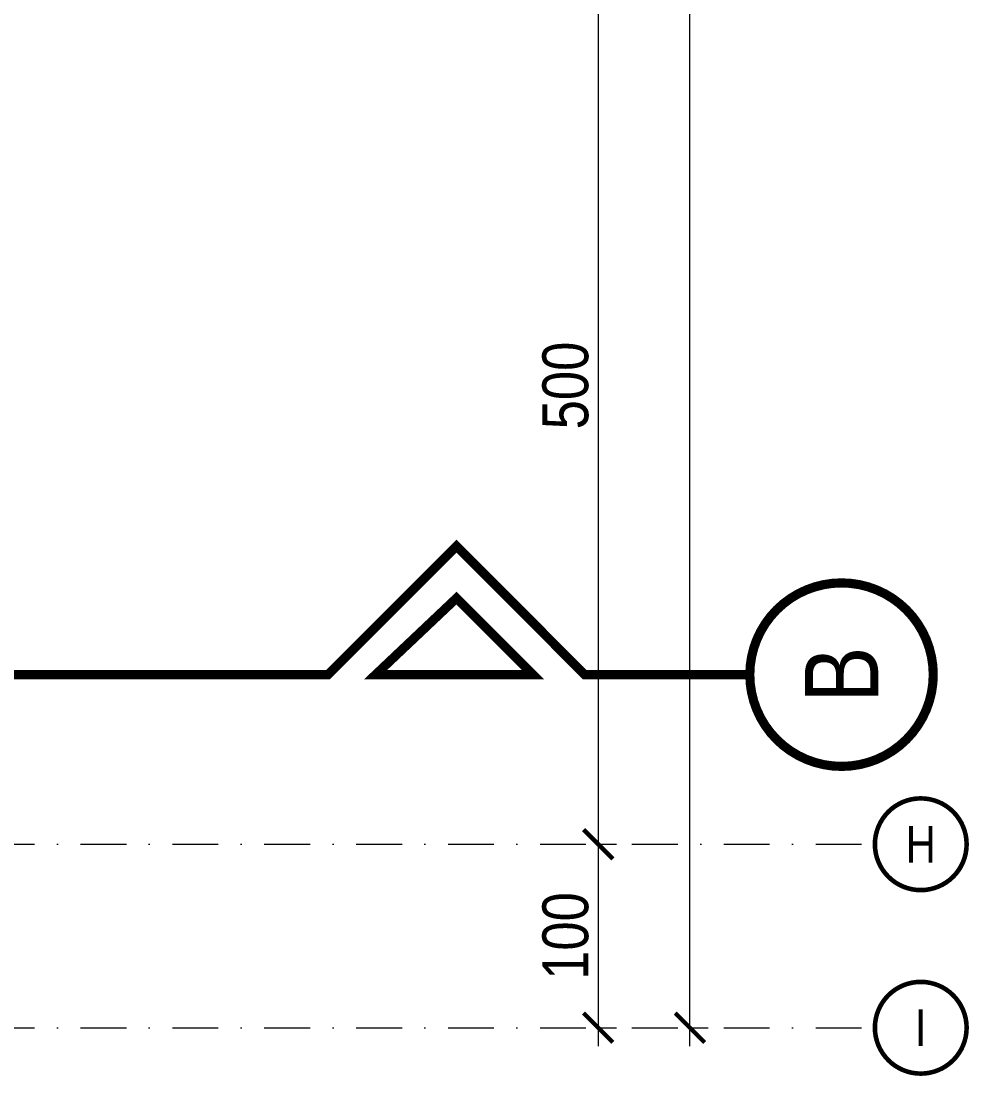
# Model space of a CAD drawing. Header units: centimetres. Extents: x 6300 to 11550, y 0 to 5300.
# Drawn here: x 10369 to 10886, y 1460 to 2035 of the extents above; entities that cross this region are included whole.
import ezdxf
from ezdxf.enums import TextEntityAlignment as Align
from ezdxf.xclip import XClip

# ---------------------------------------------------------------- set-up
doc = ezdxf.new("R2010")
doc.units = ezdxf.units.CM
doc.header["$LTSCALE"] = 100
doc.header["$XCLIPFRAME"] = 0
doc.linetypes.add('D BLOK_AKS_NK$0$DASHDOT2', pattern=[0.5, 0.25, -0.125, 0, -0.125])
doc.linetypes.add('D BLOK_KESİT ÇİZGİSİ$0$DASHDOT', pattern=[1, 0.5, -0.25, 0, -0.25])
for name, color, linetype, lineweight in [('D BLOK_AKS_NK$0$MYD - AKS', 8, 'D BLOK_AKS_NK$0$DASHDOT2', 15), ('D BLOK_AKS_NK$0$MYD - AKS-NO', 7, 'Continuous', 20), ('D BLOK_AKS_NK$0$MYD - DIM-DIS', 2, 'Continuous', 20), ('D BLOK_KESİT ÇİZGİSİ$0$MYD - TEXT-KESIT', 3, 'D BLOK_KESİT ÇİZGİSİ$0$DASHDOT', 18)]:
    doc.layers.add(name, color=color, linetype=linetype, lineweight=lineweight)
doc.styles.add('D BLOK_AKS_NK$0$MYD_2.50mm', font='ARIALN.TTF', dxfattribs={"height": 25})
doc.styles.add('D BLOK_AKS_NK$0$MYD_4.00mm', font='ARIALN.TTF', dxfattribs={"height": 40})
doc.styles.add('D BLOK_KESİT ÇİZGİSİ$0$MYD_4.00mm', font='ARIALN.TTF', dxfattribs={"height": 40})
doc.dimstyles.new('D BLOK_AKS_NK$0$MYD_DIM100', dxfattribs={"dimscale": 0, "dimtxt": 25, "dimasz": 16, "dimexe": 10, "dimexo": 0, "dimgap": 5, "dimtad": 1, "dimdec": 1, "dimrnd": 0.5, "dimzin": 12, "dimdsep": 46, "dimtxsty": 'D BLOK_AKS_NK$0$MYD_2.50mm', "dimblk": 'D BLOK_AKS_NK$0$_ARCHTICK', "dimcen": 0.09, "dimdle": 10, "dimclrd": 256, "dimclre": 256, "dimclrt": 256, "dimadec": 0, "dimazin": 0, "dimtfac": 1, "dimtdec": 1, "dimtix": 1, "dimtofl": 0, "dimtmove": 2, "dimatfit": 1, "dimldrblk": 'D BLOK_AKS_NK$0$_ARCHTICK', "dimfxl": 60, "dimfxlon": 1, "dimtolj": 1, "dimtzin": 0, "dimlwd": -1, "dimlwe": -1, "dimarcsym": 0})

# ---------------------------------------------------------------- blocks, each defined once
blk = doc.blocks.new('D BLOK_AKS_NK$0$_ARCHTICK')
at = {"color": 0, "linetype": 'ByBlock', "const_width": 0.15}
blk.add_lwpolyline([(-0.5, -0.5), (0.5, 0.5)], dxfattribs=at)
blk = doc.blocks.new('*D539')
at = {"layer": 'D BLOK_AKS_NK$0$MYD - DIM-DIS', "transparency": 16777216}
for p, q in [((4433.82, 1476.42), (4433.82, 2956.42)), ((4433.82, 2946.42), (4443.82, 2946.42)), ((4433.82, 1486.42), (4443.82, 1486.42))]:
    blk.add_line(p, q, dxfattribs=at)
at = {"layer": 'Defpoints', "color": 0, "transparency": 16777216}
for p in [(4433.82, 2946.42), (4433.82, 2946.42), (4433.82, 1486.42)]:
    blk.add_point(p, dxfattribs=at)
at = {"layer": 'D BLOK_AKS_NK$0$MYD - DIM-DIS', "transparency": 16777216, "xscale": 16, "yscale": 16, "zscale": 16}
for p, rotation in [((4433.82, 2946.42), 90), ((4433.82, 1486.42), 270)]:
    blk.add_blockref('D BLOK_AKS_NK$0$_ARCHTICK', p, dxfattribs=dict(at, rotation=rotation))
at = {"layer": 'D BLOK_AKS_NK$0$MYD - DIM-DIS', "transparency": 16777216, "insert": (4416.05, 2216.42), "char_height": 25, "attachment_point": 5, "rotation": 90, "style": 'D BLOK_AKS_NK$0$MYD_2.50mm'}
blk.add_mtext('\\A1;1460', dxfattribs=at)
blk = doc.blocks.new('*D544')
at = {"layer": 'D BLOK_AKS_NK$0$MYD - DIM-DIS', "transparency": 16777216}
for p, q in [((4383.82, 2096.42), (4383.82, 1576.42)), ((4383.82, 2086.42), (4393.82, 2086.42)), ((4383.82, 1586.42), (4393.82, 1586.42))]:
    blk.add_line(p, q, dxfattribs=at)
at = {"layer": 'Defpoints', "color": 0, "transparency": 16777216}
for p in [(4383.82, 2086.42), (4383.82, 1586.42), (4383.82, 1586.42)]:
    blk.add_point(p, dxfattribs=at)
at = {"layer": 'D BLOK_AKS_NK$0$MYD - DIM-DIS', "transparency": 16777216, "xscale": 16, "yscale": 16, "zscale": 16}
for p, rotation in [((4383.82, 2086.42), 90), ((4383.82, 1586.42), 270)]:
    blk.add_blockref('D BLOK_AKS_NK$0$_ARCHTICK', p, dxfattribs=dict(at, rotation=rotation))
at = {"layer": 'D BLOK_AKS_NK$0$MYD - DIM-DIS', "transparency": 16777216, "insert": (4366.05, 1836.42), "char_height": 25, "attachment_point": 5, "rotation": 90, "style": 'D BLOK_AKS_NK$0$MYD_2.50mm'}
blk.add_mtext('\\A1;500', dxfattribs=at)
blk = doc.blocks.new('*D545')
at = {"layer": 'D BLOK_AKS_NK$0$MYD - DIM-DIS', "transparency": 16777216}
for p, q in [((4383.82, 1596.42), (4383.82, 1476.42)), ((4383.82, 1586.42), (4393.82, 1586.42)), ((4383.82, 1486.42), (4393.82, 1486.42))]:
    blk.add_line(p, q, dxfattribs=at)
at = {"layer": 'Defpoints', "color": 0, "transparency": 16777216}
for p in [(4383.82, 1586.42), (4383.82, 1486.42), (4383.82, 1486.42)]:
    blk.add_point(p, dxfattribs=at)
at = {"layer": 'D BLOK_AKS_NK$0$MYD - DIM-DIS', "transparency": 16777216, "xscale": 16, "yscale": 16, "zscale": 16}
for p, rotation in [((4383.82, 1586.42), 90), ((4383.82, 1486.42), 270)]:
    blk.add_blockref('D BLOK_AKS_NK$0$_ARCHTICK', p, dxfattribs=dict(at, rotation=rotation))
at = {"layer": 'D BLOK_AKS_NK$0$MYD - DIM-DIS', "transparency": 16777216, "insert": (4366.05, 1536.42), "char_height": 25, "attachment_point": 5, "rotation": 90, "style": 'D BLOK_AKS_NK$0$MYD_2.50mm'}
blk.add_mtext('\\A1;100', dxfattribs=at)
blk = doc.blocks.new('D BLOK_AKS_NK$0$TAG_AKS')
at = {"layer": 'D BLOK_AKS_NK$0$MYD - AKS-NO', "const_width": 5}
blk.add_lwpolyline([(0, 100, -1), (0, 0, -1)], format="xyb", close=True, dxfattribs=at)
at = {"layer": 'D BLOK_AKS_NK$0$MYD - AKS-NO', "color": 3, "style": 'D BLOK_AKS_NK$0$MYD_4.00mm'}
blk.add_attdef('AKS', text='', height=40, dxfattribs=at).set_placement((0, 50), align=Align.MIDDLE_CENTER)
blk = doc.blocks.new('*U561')
at = {"layer": 'D BLOK_KESİT ÇİZGİSİ$0$MYD - TEXT-KESIT', "ltscale": 0.4, "const_width": 5}
blk.add_lwpolyline([(0, -4339.09), (0, -4249.09), (70, -4179.24), (0, -4109.09), (0, -330), (70, -260), (0, -190), (0, -100)], dxfattribs=at)
blk.add_lwpolyline([(0, -4135.09), (41.72, -4179.21), (0, -4220.84)], close=True, dxfattribs=at)
blk.add_lwpolyline([(50, -4389.09, -1), (-50, -4389.09, -1)], format="xyb", close=True, dxfattribs=at)
at = {"layer": 'D BLOK_KESİT ÇİZGİSİ$0$MYD - TEXT-KESIT', "color": 3, "style": 'D BLOK_KESİT ÇİZGİSİ$0$MYD_4.00mm'}
for tag, p in [('KESIT_ADI', (0, -50)), ('KESIT_ADI2', (0, -4389.09))]:
    blk.add_attdef(tag, text='', height=40, dxfattribs=at).set_placement(p, align=Align.MIDDLE_CENTER)
blk = doc.blocks.new('D BLOK_KESİT ÇİZGİSİ')
ref = blk.add_blockref('*U561', (127.37, 1678.85), dxfattribs=dict(rotation=90))
ref.add_attrib('KESIT_ADI2', 'B', dxfattribs={"layer": 'D BLOK_KESİT ÇİZGİSİ$0$MYD - TEXT-KESIT', "color": 3, "height": 40, "rotation": 90, "style": 'D BLOK_KESİT ÇİZGİSİ$0$MYD_4.00mm'}).set_placement((4516.47, 1678.85), align=Align.MIDDLE_CENTER)
blk = doc.blocks.new('D BLOK_AKS_NK')
at = {"layer": 'D BLOK_AKS_NK$0$MYD - AKS'}
for points in [[(193.78, 1586.42), (4534.65, 1586.42)], [(193.78, 1486.42), (4534.65, 1486.42)]]:
    blk.add_lwpolyline(points, dxfattribs=at)
ref = blk.add_blockref('D BLOK_AKS_NK$0$TAG_AKS', (4559.65, 1561.42), dxfattribs=dict(xscale=0.5, yscale=0.5, zscale=0.5))
ref.add_attrib('AKS', 'H', dxfattribs={"layer": 'D BLOK_AKS_NK$0$MYD - AKS-NO', "color": 3, "linetype": 'ByBlock', "height": 20, "style": 'D BLOK_AKS_NK$0$MYD_4.00mm'}).set_placement((4559.65, 1586.42), align=Align.MIDDLE_CENTER)
ref = blk.add_blockref('D BLOK_AKS_NK$0$TAG_AKS', (4559.65, 1461.42), dxfattribs=dict(xscale=0.5, yscale=0.5, zscale=0.5))
ref.add_attrib('AKS', 'I', dxfattribs={"layer": 'D BLOK_AKS_NK$0$MYD - AKS-NO', "color": 3, "linetype": 'ByBlock', "height": 20, "style": 'D BLOK_AKS_NK$0$MYD_4.00mm'}).set_placement((4559.65, 1486.42), align=Align.MIDDLE_CENTER)
at = {"layer": 'D BLOK_AKS_NK$0$MYD - DIM-DIS'}
for base, p1, p2, picture, middle in [((4433.82, 2946.42), (4433.82, 1486.42), (4433.82, 2946.42), '*D539', (4416.05, 2216.42)), ((4383.82, 1586.42), (4383.82, 2086.42), (4383.82, 1586.42), '*D544', (4366.05, 1836.42)), ((4383.82, 1486.42), (4383.82, 1586.42), (4383.82, 1486.42), '*D545', (4366.05, 1536.42))]:
    dim = blk.add_linear_dim(base=base, p1=p1, p2=p2, angle=90, dimstyle='D BLOK_AKS_NK$0$MYD_DIM100', override={"dimscale": 1}, dxfattribs=at)
    dim.commit()
    dim.dimension.update_dxf_attribs({"geometry": picture, "text_midpoint": middle})
blk = doc.blocks.new('D BLOK_ZK')
for name in ['D BLOK_KESİT ÇİZGİSİ', 'D BLOK_AKS_NK']:
    blk.add_blockref(name, (0, 0))

msp = doc.modelspace()

# ---------------------------------------------------------------- block references
ref = msp.add_blockref('D BLOK_ZK', (6300, 0))
XClip(ref).set_block_clipping_path([(24.9999999999, 25.0000000598), (4724.9999999999, 4424.0000000001)])

doc.saveas('drawing.dxf')
